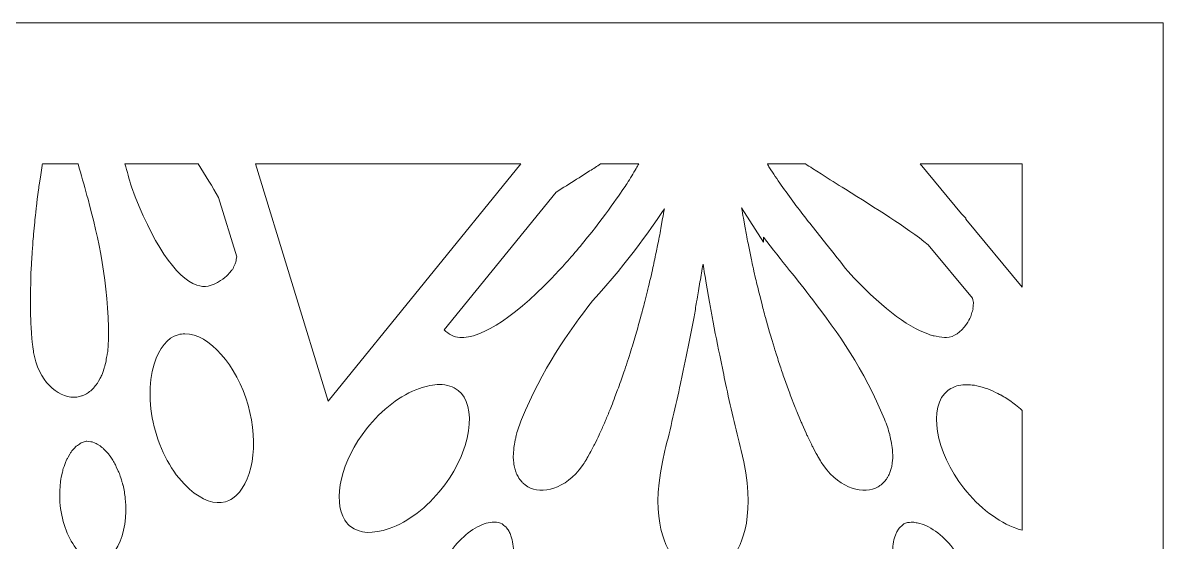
# Model space of a CAD drawing. Header units: millimetres. Extents: x 31 to 886, y -1164 to 562.
# Drawn here: x 829.8 to 886.3, y 535.9 to 561.7 of the extents above; entities that cross this region are included whole.
import ezdxf

# ---------------------------------------------------------------- set-up
doc = ezdxf.new("R2010")
doc.units = ezdxf.units.MM
doc.header["$MEASUREMENT"] = 0
doc.layers.add('Layer 5', color=7, linetype='Continuous')

msp = doc.modelspace()

# ---------------------------------------------------------------- linework, layer by layer
at = {"layer": 'Layer 5', "lineweight": 0}
for points in [[(501.002, 561.656), (501.002, 0.429), (501.002, 0.429), (886.3, 0.429), (886.3, 160.194), (886.3, 561.656), (501.002, 561.656)], [(844.898, 542.893), (841.285, 554.656), (854.454, 554.656), (844.898, 542.893)], [(876.511, 551.911), (876.511, 551.96), (876.297, 552.171), (874.243, 554.656), (879.3, 554.656), (879.3, 548.537), (876.511, 551.911)]]:
    msp.add_lwpolyline(points, dxfattribs=at)
for points, knots in [([(833.952, 545.267), (833.949, 545.244), (833.944, 545.222), (833.935, 545.182), (833.925, 545.137), (833.916, 545.093), (833.908, 545.046), (833.908, 545.046), (833.896, 544.977), (833.896, 544.977), (833.875, 544.855), (833.855, 544.734), (833.825, 544.626), (833.819, 544.6), (833.809, 544.576), (833.79, 544.522), (833.79, 544.522), (833.716, 544.312), (833.716, 544.312), (833.694, 544.247), (833.673, 544.183), (833.646, 544.125), (833.633, 544.096), (833.618, 544.071), (833.592, 544.026), (833.592, 544.026), (833.508, 543.873), (833.508, 543.873), (833.483, 543.828), (833.46, 543.785), (833.432, 543.745), (833.414, 543.72), (833.396, 543.698), (833.365, 543.663), (833.365, 543.663), (833.294, 543.578), (833.294, 543.578), (833.263, 543.54), (833.232, 543.501), (833.2, 543.47), (833.182, 543.452), (833.163, 543.438), (833.123, 543.406), (833.123, 543.406), (833.064, 543.36), (833.064, 543.36), (833.03, 543.333), (832.997, 543.305), (832.961, 543.282), (832.935, 543.266), (832.907, 543.252), (832.848, 543.222), (832.806, 543.201), (832.765, 543.18), (832.727, 543.166), (832.688, 543.151), (832.648, 543.141), (832.548, 543.114), (832.511, 543.104), (832.474, 543.094), (832.44, 543.089), (831.641, 543.005), (830.666, 543.665), (830.335, 545.094), (830.316, 545.179), (830.297, 545.279), (830.28, 545.38), (830.28, 545.38), (830.256, 545.568), (830.256, 545.568), (830.246, 545.64), (830.235, 545.713), (830.227, 545.792), (830.227, 545.792), (830.206, 546.02), (830.206, 546.02), (830.197, 546.112), (830.189, 546.205), (830.182, 546.301), (830.182, 546.301), (830.172, 546.486), (830.172, 546.486), (830.163, 546.624), (830.155, 546.762), (830.15, 546.909), (830.15, 546.909), (830.143, 547.19), (830.143, 547.19), (830.139, 547.325), (830.135, 547.46), (830.133, 547.599), (830.133, 547.599), (830.134, 547.98), (830.134, 547.98), (830.134, 548.112), (830.134, 548.243), (830.136, 548.378), (830.136, 548.378), (830.147, 548.779), (830.147, 548.779), (830.151, 548.929), (830.155, 549.078), (830.161, 549.233), (830.161, 549.233), (830.184, 549.67), (830.184, 549.67), (830.192, 549.834), (830.2, 549.997), (830.211, 550.169), (830.216, 550.247), (830.222, 550.328), (830.229, 550.412), (830.229, 550.412), (830.251, 550.704), (830.251, 550.704), (830.262, 550.858), (830.274, 551.011), (830.287, 551.17), (830.287, 551.17), (830.346, 551.763), (830.346, 551.763), (830.361, 551.921), (830.377, 552.079), (830.395, 552.243), (830.406, 552.341), (830.418, 552.444), (830.431, 552.547), (830.431, 552.547), (830.474, 552.902), (830.474, 552.902), (830.493, 553.058), (830.512, 553.214), (830.534, 553.374), (830.549, 553.481), (830.565, 553.591), (830.582, 553.704), (830.582, 553.704), (830.642, 554.116), (830.642, 554.116), (830.663, 554.267), (830.685, 554.418), (830.71, 554.574), (830.714, 554.6), (830.719, 554.628), (830.724, 554.656), (830.724, 554.656), (832.492, 554.656), (832.492, 554.656), (832.492, 554.656), (832.553, 554.444), (832.553, 554.444), (832.7, 553.933), (832.847, 553.42), (832.988, 552.9), (833.5, 551.004), (834.022, 548.709), (834.003, 546.057), (834.001, 545.79), (833.984, 545.524), (833.952, 545.267)], [0, 0, 0, 0, 1, 1, 1, 2, 2, 2, 3, 3, 3, 4, 4, 4, 5, 5, 5, 6, 6, 6, 7, 7, 7, 8, 8, 8, 9, 9, 9, 10, 10, 10, 11, 11, 11, 12, 12, 12, 13, 13, 13, 14, 14, 14, 15, 15, 15, 16, 16, 16, 17, 17, 17, 18, 18, 18, 19, 19, 19, 20, 20, 20, 21, 21, 21, 22, 22, 22, 23, 23, 23, 24, 24, 24, 25, 25, 25, 26, 26, 26, 27, 27, 27, 28, 28, 28, 29, 29, 29, 30, 30, 30, 31, 31, 31, 32, 32, 32, 33, 33, 33, 34, 34, 34, 35, 35, 35, 36, 36, 36, 37, 37, 37, 38, 38, 38, 39, 39, 39, 40, 40, 40, 41, 41, 41, 42, 42, 42, 43, 43, 43, 44, 44, 44, 45, 45, 45, 46, 46, 46, 47, 47, 47, 48, 48, 48, 49, 49, 49, 50, 50, 50, 51, 51, 51, 52, 52, 52, 53, 53, 53, 53]), ([(840.337, 549.933), (840.329, 549.888), (840.323, 549.842), (840.319, 549.786), (840.311, 549.761), (840.296, 549.731), (840.278, 549.696), (840.278, 549.696), (840.228, 549.594), (840.228, 549.594), (840.206, 549.548), (840.187, 549.501), (840.179, 549.466), (840.159, 549.434), (840.127, 549.398), (840.091, 549.358), (840.091, 549.358), (840.021, 549.277), (840.021, 549.277), (839.986, 549.236), (839.955, 549.195), (839.94, 549.167), (839.835, 549.064), (839.709, 548.964), (839.565, 548.87), (839.12, 548.58), (838.769, 548.51), (838.391, 548.638), (837.346, 548.984), (836.159, 550.768), (835.137, 553.522), (835.033, 553.903), (834.924, 554.279), (834.817, 554.656), (834.817, 554.656), (838.444, 554.656), (838.444, 554.656), (838.822, 554.078), (839.167, 553.519), (839.457, 552.984), (839.457, 552.984), (840.36, 550.047), (840.36, 550.047), (840.36, 550.047), (840.337, 549.933), (840.337, 549.933)], [0, 0, 0, 0, 1, 1, 1, 2, 2, 2, 3, 3, 3, 4, 4, 4, 5, 5, 5, 6, 6, 6, 7, 7, 7, 8, 8, 8, 9, 9, 9, 10, 10, 10, 11, 11, 11, 12, 12, 12, 13, 13, 13, 14, 14, 14, 15, 15, 15, 15]), ([(860.169, 554.433), (860.024, 554.18), (859.871, 553.929), (859.714, 553.688), (859.522, 553.394), (858.816, 552.333), (857.77, 551.03), (857.272, 550.411), (856.803, 549.864), (856.335, 549.36), (854.337, 547.199), (852.503, 545.96), (851.419, 546.046), (851.119, 546.068), (850.879, 546.186), (850.651, 546.426), (850.651, 546.426), (856.198, 553.255), (856.198, 553.255), (856.198, 553.255), (856.583, 553.496), (856.583, 553.496), (856.918, 553.706), (857.255, 553.916), (857.591, 554.13), (857.591, 554.13), (857.861, 554.304), (857.861, 554.304), (858.043, 554.42), (858.223, 554.538), (858.405, 554.656), (858.405, 554.656), (860.293, 554.656), (860.293, 554.656), (860.254, 554.585), (860.213, 554.511), (860.169, 554.433)], [0, 0, 0, 0, 1, 1, 1, 2, 2, 2, 3, 3, 3, 4, 4, 4, 5, 5, 5, 6, 6, 6, 7, 7, 7, 8, 8, 8, 9, 9, 9, 10, 10, 10, 11, 11, 11, 12, 12, 12, 12]), ([(876.871, 547.454), (876.863, 547.406), (876.829, 547.312), (876.794, 547.213), (876.779, 547.171), (876.767, 547.129), (876.758, 547.088), (876.702, 546.964), (876.631, 546.837), (876.545, 546.711), (876.248, 546.28), (875.942, 546.074), (875.55, 546.046), (875.425, 546.037), (875.263, 546.055), (875.038, 546.103), (875.038, 546.103), (874.943, 546.123), (874.943, 546.123), (874.873, 546.137), (874.804, 546.151), (874.774, 546.159), (874.739, 546.176), (874.704, 546.191), (874.666, 546.204), (873.565, 546.597), (872.219, 547.646), (870.673, 549.313), (870.309, 549.784), (869.942, 550.245), (869.563, 550.72), (869.563, 550.72), (869.522, 550.772), (869.522, 550.772), (869.027, 551.391), (868.546, 551.997), (868.092, 552.597), (868.092, 552.597), (868.019, 552.693), (868.019, 552.693), (867.554, 553.313), (867.15, 553.892), (866.781, 554.464), (866.744, 554.528), (866.712, 554.592), (866.677, 554.656), (866.677, 554.656), (868.56, 554.656), (868.56, 554.656), (868.675, 554.582), (868.79, 554.507), (868.91, 554.43), (868.91, 554.43), (869.335, 554.156), (869.335, 554.156), (869.732, 553.905), (870.131, 553.655), (870.541, 553.399), (872.067, 552.444), (873.509, 551.542), (874.653, 550.646), (874.653, 550.646), (876.845, 547.996), (876.845, 547.996), (876.845, 547.996), (876.859, 547.912), (876.859, 547.912), (876.866, 547.869), (876.875, 547.827), (876.887, 547.785), (876.89, 547.753), (876.885, 547.715), (876.881, 547.672), (876.881, 547.672), (876.872, 547.571), (876.872, 547.571), (876.868, 547.523), (876.867, 547.474), (876.871, 547.454)], [0, 0, 0, 0, 1, 1, 1, 2, 2, 2, 3, 3, 3, 4, 4, 4, 5, 5, 5, 6, 6, 6, 7, 7, 7, 8, 8, 8, 9, 9, 9, 10, 10, 10, 11, 11, 11, 12, 12, 12, 13, 13, 13, 14, 14, 14, 15, 15, 15, 16, 16, 16, 17, 17, 17, 18, 18, 18, 19, 19, 19, 20, 20, 20, 21, 21, 21, 22, 22, 22, 23, 23, 23, 24, 24, 24, 25, 25, 25, 26, 26, 26, 26]), ([(872.174, 538.643), (871.472, 538.259), (870.315, 538.495), (869.46, 539.69), (869.409, 539.761), (869.354, 539.846), (869.304, 539.927), (869.304, 539.927), (869.213, 540.085), (869.213, 540.085), (869.174, 540.152), (869.134, 540.219), (869.094, 540.292), (869.094, 540.292), (868.949, 540.57), (868.949, 540.57), (868.918, 540.628), (868.887, 540.687), (868.858, 540.745), (868.858, 540.745), (868.676, 541.124), (868.676, 541.124), (868.65, 541.178), (868.623, 541.234), (868.594, 541.297), (868.594, 541.297), (868.395, 541.748), (868.395, 541.748), (868.368, 541.807), (868.342, 541.866), (868.317, 541.926), (868.317, 541.926), (868.136, 542.366), (868.136, 542.366), (868.097, 542.459), (868.059, 542.551), (868.02, 542.648), (868.02, 542.648), (867.844, 543.11), (867.844, 543.11), (867.801, 543.221), (867.759, 543.332), (867.717, 543.444), (867.717, 543.444), (867.521, 543.998), (867.521, 543.998), (867.483, 544.107), (867.444, 544.215), (867.405, 544.33), (867.373, 544.421), (867.342, 544.518), (867.311, 544.616), (867.311, 544.616), (867.215, 544.907), (867.215, 544.907), (867.174, 545.031), (867.133, 545.155), (867.092, 545.285), (867.063, 545.378), (867.034, 545.475), (867.005, 545.573), (867.005, 545.573), (866.906, 545.897), (866.906, 545.897), (866.865, 546.034), (866.823, 546.171), (866.782, 546.311), (866.782, 546.311), (866.581, 547.032), (866.581, 547.032), (866.546, 547.159), (866.511, 547.286), (866.476, 547.415), (866.448, 547.523), (866.42, 547.634), (866.392, 547.746), (866.392, 547.746), (866.297, 548.123), (866.297, 548.123), (866.258, 548.277), (866.219, 548.431), (866.18, 548.591), (866.15, 548.716), (866.121, 548.844), (866.092, 548.974), (866.092, 548.974), (866.01, 549.334), (866.01, 549.334), (865.972, 549.497), (865.934, 549.661), (865.898, 549.829), (865.877, 549.93), (865.856, 550.033), (865.834, 550.143), (865.834, 550.143), (865.716, 550.721), (865.716, 550.721), (865.688, 550.858), (865.66, 550.995), (865.633, 551.136), (865.611, 551.251), (865.59, 551.368), (865.57, 551.486), (865.57, 551.486), (865.484, 551.966), (865.484, 551.966), (865.454, 552.134), (865.424, 552.301), (865.395, 552.474), (865.395, 552.474), (866.482, 550.766), (866.482, 550.766), (866.482, 550.766), (866.482, 551.019), (866.482, 551.019), (866.919, 550.447), (867.367, 549.884), (867.772, 549.376), (868.157, 548.895), (868.543, 548.412), (868.924, 547.916), (870.122, 546.364), (871.481, 544.445), (872.482, 541.985), (872.585, 541.731), (872.671, 541.478), (872.739, 541.228), (872.743, 541.214), (872.745, 541.2), (872.751, 541.162), (872.759, 541.12), (872.767, 541.078), (872.783, 541.009), (872.818, 540.857), (872.851, 540.712), (872.866, 540.592), (872.869, 540.567), (872.869, 540.544), (872.871, 540.498), (872.871, 540.498), (872.882, 540.31), (872.882, 540.31), (872.888, 540.223), (872.895, 540.136), (872.892, 540.059), (872.891, 540.034), (872.887, 540.01), (872.883, 539.972), (872.883, 539.972), (872.862, 539.795), (872.862, 539.795), (872.856, 539.736), (872.851, 539.678), (872.839, 539.626), (872.834, 539.605), (872.828, 539.585), (872.813, 539.54), (872.813, 539.54), (872.769, 539.397), (872.769, 539.397), (872.756, 539.358), (872.745, 539.319), (872.731, 539.288), (872.72, 539.263), (872.707, 539.24), (872.682, 539.195), (872.682, 539.195), (872.65, 539.136), (872.65, 539.136), (872.628, 539.096), (872.606, 539.056), (872.579, 539.018), (872.563, 538.995), (872.545, 538.974), (872.516, 538.941), (872.516, 538.941), (872.483, 538.903), (872.483, 538.903), (872.458, 538.875), (872.434, 538.846), (872.406, 538.82), (872.375, 538.792), (872.342, 538.767), (872.251, 538.698), (872.225, 538.678), (872.2, 538.657), (872.174, 538.643)], [0, 0, 0, 0, 1, 1, 1, 2, 2, 2, 3, 3, 3, 4, 4, 4, 5, 5, 5, 6, 6, 6, 7, 7, 7, 8, 8, 8, 9, 9, 9, 10, 10, 10, 11, 11, 11, 12, 12, 12, 13, 13, 13, 14, 14, 14, 15, 15, 15, 16, 16, 16, 17, 17, 17, 18, 18, 18, 19, 19, 19, 20, 20, 20, 21, 21, 21, 22, 22, 22, 23, 23, 23, 24, 24, 24, 25, 25, 25, 26, 26, 26, 27, 27, 27, 28, 28, 28, 29, 29, 29, 30, 30, 30, 31, 31, 31, 32, 32, 32, 33, 33, 33, 34, 34, 34, 35, 35, 35, 36, 36, 36, 37, 37, 37, 38, 38, 38, 39, 39, 39, 40, 40, 40, 41, 41, 41, 42, 42, 42, 43, 43, 43, 44, 44, 44, 45, 45, 45, 46, 46, 46, 47, 47, 47, 48, 48, 48, 49, 49, 49, 50, 50, 50, 51, 51, 51, 52, 52, 52, 53, 53, 53, 54, 54, 54, 55, 55, 55, 56, 56, 56, 57, 57, 57, 58, 58, 58, 59, 59, 59, 60, 60, 60, 61, 61, 61, 62, 62, 62, 62]), ([(861.479, 551.944), (861.479, 551.944), (861.411, 551.566), (861.411, 551.566), (861.386, 551.42), (861.36, 551.273), (861.334, 551.133), (861.306, 550.988), (861.277, 550.847), (861.244, 550.686), (861.244, 550.686), (861.156, 550.258), (861.156, 550.258), (861.128, 550.111), (861.098, 549.964), (861.068, 549.823), (861.037, 549.681), (861.005, 549.544), (860.973, 549.405), (860.973, 549.405), (860.887, 549.028), (860.887, 549.028), (860.854, 548.878), (860.82, 548.727), (860.785, 548.582), (860.762, 548.485), (860.738, 548.391), (860.714, 548.297), (860.714, 548.297), (860.596, 547.828), (860.596, 547.828), (860.56, 547.685), (860.525, 547.544), (860.488, 547.408), (860.46, 547.3), (860.431, 547.195), (860.402, 547.091), (860.402, 547.091), (860.303, 546.734), (860.303, 546.734), (860.263, 546.589), (860.223, 546.443), (860.183, 546.307), (860.183, 546.307), (860.015, 545.747), (860.015, 545.747), (859.967, 545.586), (859.919, 545.425), (859.87, 545.269), (859.846, 545.192), (859.822, 545.12), (859.797, 545.046), (859.797, 545.046), (859.724, 544.821), (859.724, 544.821), (859.668, 544.65), (859.613, 544.478), (859.558, 544.318), (859.558, 544.318), (859.404, 543.878), (859.404, 543.878), (859.351, 543.727), (859.299, 543.578), (859.249, 543.441), (859.249, 543.441), (859.117, 543.095), (859.117, 543.095), (859.058, 542.938), (859, 542.783), (858.944, 542.641), (858.944, 542.641), (858.876, 542.475), (858.876, 542.475), (858.799, 542.285), (858.722, 542.096), (858.649, 541.925), (858.649, 541.925), (858.59, 541.788), (858.59, 541.788), (858.514, 541.616), (858.44, 541.445), (858.358, 541.267), (858.358, 541.267), (858.336, 541.22), (858.336, 541.22), (858.258, 541.054), (858.182, 540.893), (858.102, 540.731), (858.102, 540.731), (858.077, 540.684), (858.077, 540.684), (858.007, 540.547), (857.939, 540.414), (857.877, 540.302), (857.877, 540.302), (857.772, 540.118), (857.772, 540.118), (857.737, 540.055), (857.702, 539.994), (857.67, 539.942), (857.611, 539.845), (857.556, 539.76), (857.506, 539.69), (856.651, 538.493), (855.495, 538.257), (854.795, 538.642), (854.765, 538.659), (854.737, 538.681), (854.683, 538.723), (854.683, 538.723), (854.652, 538.747), (854.652, 538.747), (854.62, 538.771), (854.588, 538.795), (854.561, 538.82), (854.53, 538.848), (854.502, 538.881), (854.446, 538.947), (854.425, 538.971), (854.404, 538.995), (854.383, 539.024), (854.364, 539.051), (854.347, 539.082), (854.311, 539.147), (854.311, 539.147), (854.279, 539.205), (854.279, 539.205), (854.265, 539.231), (854.249, 539.257), (854.236, 539.287), (854.221, 539.323), (854.209, 539.361), (854.188, 539.431), (854.188, 539.431), (854.148, 539.558), (854.148, 539.558), (854.141, 539.58), (854.133, 539.603), (854.128, 539.628), (854.118, 539.671), (854.113, 539.717), (854.103, 539.816), (854.103, 539.816), (854.084, 539.974), (854.084, 539.974), (854.08, 540.001), (854.076, 540.027), (854.075, 540.057), (854.073, 540.128), (854.079, 540.205), (854.086, 540.31), (854.086, 540.31), (854.096, 540.504), (854.096, 540.504), (854.097, 540.533), (854.097, 540.562), (854.102, 540.593), (854.115, 540.698), (854.14, 540.811), (854.175, 540.966), (854.175, 540.966), (854.186, 541.014), (854.186, 541.014), (854.196, 541.06), (854.205, 541.104), (854.216, 541.168), (854.22, 541.19), (854.224, 541.213), (854.23, 541.234), (854.297, 541.48), (854.383, 541.732), (854.484, 541.984), (855.481, 544.433), (856.824, 546.335), (858, 547.864), (859.826, 549.842), (861.163, 551.815), (861.565, 552.43), (861.538, 552.272), (861.51, 552.116), (861.479, 551.944)], [0, 0, 0, 0, 1, 1, 1, 2, 2, 2, 3, 3, 3, 4, 4, 4, 5, 5, 5, 6, 6, 6, 7, 7, 7, 8, 8, 8, 9, 9, 9, 10, 10, 10, 11, 11, 11, 12, 12, 12, 13, 13, 13, 14, 14, 14, 15, 15, 15, 16, 16, 16, 17, 17, 17, 18, 18, 18, 19, 19, 19, 20, 20, 20, 21, 21, 21, 22, 22, 22, 23, 23, 23, 24, 24, 24, 25, 25, 25, 26, 26, 26, 27, 27, 27, 28, 28, 28, 29, 29, 29, 30, 30, 30, 31, 31, 31, 32, 32, 32, 33, 33, 33, 34, 34, 34, 35, 35, 35, 36, 36, 36, 37, 37, 37, 38, 38, 38, 39, 39, 39, 40, 40, 40, 41, 41, 41, 42, 42, 42, 43, 43, 43, 44, 44, 44, 45, 45, 45, 46, 46, 46, 47, 47, 47, 48, 48, 48, 49, 49, 49, 50, 50, 50, 51, 51, 51, 52, 52, 52, 53, 53, 53, 54, 54, 54, 55, 55, 55, 56, 56, 56, 57, 57, 57, 58, 58, 58, 59, 59, 59, 60, 60, 60, 60]), ([(864.933, 535.115), (864.54, 534.613), (864.011, 534.324), (863.483, 534.324), (862.956, 534.324), (862.428, 534.612), (862.035, 535.115), (861.535, 535.754), (860.813, 537.296), (861.595, 540.439), (861.866, 541.525), (862.127, 542.644), (862.37, 543.765), (862.416, 543.975), (862.457, 544.183), (862.501, 544.409), (862.501, 544.409), (862.641, 545.098), (862.641, 545.098), (862.775, 545.745), (862.914, 546.415), (863.036, 547.071), (863.082, 547.317), (863.123, 547.563), (863.164, 547.815), (863.164, 547.815), (863.187, 547.95), (863.187, 547.95), (863.21, 548.089), (863.232, 548.227), (863.257, 548.366), (863.257, 548.366), (863.332, 548.8), (863.332, 548.8), (863.383, 549.094), (863.434, 549.387), (863.483, 549.68), (863.536, 549.365), (863.591, 549.05), (863.646, 548.735), (863.646, 548.735), (863.805, 547.804), (863.805, 547.804), (863.845, 547.561), (863.885, 547.317), (863.931, 547.072), (864.066, 546.346), (864.223, 545.589), (864.362, 544.921), (864.362, 544.921), (864.478, 544.351), (864.478, 544.351), (864.516, 544.156), (864.554, 543.961), (864.597, 543.767), (864.842, 542.637), (865.104, 541.517), (865.372, 540.439), (866.154, 537.296), (865.433, 535.755), (864.933, 535.115)], [0, 0, 0, 0, 1, 1, 1, 2, 2, 2, 3, 3, 3, 4, 4, 4, 5, 5, 5, 6, 6, 6, 7, 7, 7, 8, 8, 8, 9, 9, 9, 10, 10, 10, 11, 11, 11, 12, 12, 12, 13, 13, 13, 14, 14, 14, 15, 15, 15, 16, 16, 16, 17, 17, 17, 18, 18, 18, 19, 19, 19, 20, 20, 20, 20]), ([(840.925, 542.69), (841.481, 540.723), (841.148, 538.733), (840.15, 538.062), (840.039, 537.988), (839.921, 537.932), (839.799, 537.898), (839.277, 537.749), (838.647, 537.969), (838.026, 538.517), (837.27, 539.182), (836.668, 540.204), (836.332, 541.394), (835.996, 542.581), (835.974, 543.766), (836.27, 544.729), (836.513, 545.52), (836.934, 546.036), (837.454, 546.183), (837.564, 546.214), (837.678, 546.229), (837.793, 546.229), (838.989, 546.229), (840.365, 544.675), (840.925, 542.69)], [0, 0, 0, 0, 1, 1, 1, 2, 2, 2, 3, 3, 3, 4, 4, 4, 5, 5, 5, 6, 6, 6, 7, 7, 7, 8, 8, 8, 8]), ([(851.851, 541.407), (851.707, 540.467), (851.233, 539.431), (850.549, 538.565), (849.793, 537.608), (848.861, 536.898), (847.924, 536.566), (847.125, 536.283), (846.446, 536.318), (846.007, 536.664), (845.913, 536.738), (845.83, 536.827), (845.761, 536.926), (845.761, 536.926), (845.724, 536.983), (845.724, 536.983), (845.092, 537.991), (845.555, 539.941), (846.801, 541.52), (847.557, 542.478), (848.489, 543.188), (849.426, 543.52), (849.78, 543.646), (850.112, 543.71), (850.413, 543.71), (850.787, 543.71), (851.099, 543.613), (851.341, 543.422), (851.806, 543.056), (851.991, 542.321), (851.851, 541.407)], [0, 0, 0, 0, 1, 1, 1, 2, 2, 2, 3, 3, 3, 4, 4, 4, 5, 5, 5, 6, 6, 6, 7, 7, 7, 8, 8, 8, 9, 9, 9, 10, 10, 10, 10]), ([(879.043, 536.566), (878.105, 536.898), (877.173, 537.608), (876.418, 538.565), (874.998, 540.365), (874.627, 542.635), (875.624, 543.421), (875.704, 543.484), (875.81, 543.541), (875.95, 543.598), (875.95, 543.598), (875.987, 543.614), (875.987, 543.614), (876.097, 543.653), (876.224, 543.679), (876.361, 543.692), (876.361, 543.692), (876.442, 543.698), (876.442, 543.698), (876.484, 543.7), (876.527, 543.701), (876.569, 543.701), (876.683, 543.701), (876.794, 543.693), (876.911, 543.677), (876.928, 543.675), (876.944, 543.673), (876.946, 543.674), (877.097, 543.65), (877.271, 543.604), (877.478, 543.534), (877.509, 543.524), (877.54, 543.512), (877.598, 543.49), (877.598, 543.49), (877.636, 543.476), (877.636, 543.476), (877.789, 543.417), (877.947, 543.346), (878.104, 543.264), (878.104, 543.264), (878.187, 543.222), (878.187, 543.222), (878.208, 543.212), (878.228, 543.202), (878.244, 543.194), (878.446, 543.081), (878.647, 542.951), (878.837, 542.811), (878.837, 542.811), (878.971, 542.704), (878.971, 542.704), (879.082, 542.618), (879.19, 542.525), (879.3, 542.427), (879.3, 542.427), (879.3, 536.486), (879.3, 536.486), (879.215, 536.509), (879.13, 536.535), (879.043, 536.566)], [0, 0, 0, 0, 1, 1, 1, 2, 2, 2, 3, 3, 3, 4, 4, 4, 5, 5, 5, 6, 6, 6, 7, 7, 7, 8, 8, 8, 9, 9, 9, 10, 10, 10, 11, 11, 11, 12, 12, 12, 13, 13, 13, 14, 14, 14, 15, 15, 15, 16, 16, 16, 17, 17, 17, 18, 18, 18, 19, 19, 19, 20, 20, 20, 20]), ([(834.836, 538.062), (834.93, 537.179), (834.799, 536.339), (834.467, 535.697), (834.214, 535.208), (833.883, 534.919), (833.533, 534.883), (833.201, 534.846), (832.82, 535.06), (832.47, 535.484), (832.01, 536.041), (831.705, 536.835), (831.611, 537.718), (831.588, 537.937), (831.579, 538.159), (831.584, 538.379), (831.584, 538.398), (831.586, 538.416), (831.589, 538.439), (831.589, 538.439), (831.59, 538.452), (831.59, 538.452), (831.595, 538.495), (831.599, 538.539), (831.602, 538.584), (831.602, 538.584), (831.607, 538.659), (831.607, 538.659), (831.614, 538.772), (831.621, 538.885), (831.637, 538.992), (831.642, 539.021), (831.649, 539.049), (831.661, 539.101), (831.661, 539.101), (831.708, 539.31), (831.708, 539.31), (831.724, 539.39), (831.741, 539.47), (831.762, 539.544), (831.77, 539.571), (831.781, 539.596), (831.803, 539.651), (831.803, 539.651), (831.878, 539.85), (831.878, 539.85), (831.899, 539.907), (831.92, 539.963), (831.945, 540.014), (831.955, 540.037), (831.968, 540.057), (831.997, 540.104), (831.997, 540.104), (832.086, 540.256), (832.086, 540.256), (832.113, 540.302), (832.138, 540.349), (832.168, 540.389), (832.18, 540.405), (832.193, 540.419), (832.226, 540.454), (832.226, 540.454), (832.328, 540.569), (832.328, 540.569), (832.354, 540.599), (832.38, 540.629), (832.407, 540.653), (832.417, 540.661), (832.427, 540.668), (832.466, 540.694), (832.466, 540.694), (832.561, 540.76), (832.561, 540.76), (832.589, 540.779), (832.616, 540.798), (832.645, 540.813), (832.645, 540.813), (832.794, 540.862), (832.794, 540.862), (832.834, 540.875), (832.884, 540.894), (832.896, 540.897), (832.918, 540.897), (832.946, 540.894), (832.991, 540.889), (832.991, 540.889), (833.122, 540.876), (833.122, 540.876), (833.143, 540.874), (833.165, 540.872), (833.189, 540.866), (833.189, 540.866), (833.337, 540.808), (833.337, 540.808), (833.375, 540.794), (833.413, 540.78), (833.449, 540.759), (833.449, 540.759), (833.587, 540.662), (833.587, 540.662), (833.639, 540.626), (833.691, 540.591), (833.739, 540.547), (833.749, 540.538), (833.759, 540.527), (833.794, 540.489), (833.794, 540.489), (833.89, 540.387), (833.89, 540.387), (833.939, 540.336), (833.988, 540.286), (834.033, 540.228), (834.049, 540.207), (834.064, 540.184), (834.083, 540.153), (834.083, 540.153), (834.211, 539.96), (834.211, 539.96), (834.244, 539.911), (834.277, 539.863), (834.306, 539.809), (834.332, 539.763), (834.354, 539.712), (834.389, 539.634), (834.389, 539.634), (834.491, 539.414), (834.491, 539.414), (834.509, 539.377), (834.527, 539.339), (834.543, 539.299), (834.576, 539.211), (834.603, 539.118), (834.641, 538.985), (834.641, 538.985), (834.659, 538.92), (834.659, 538.92), (834.671, 538.878), (834.685, 538.835), (834.706, 538.772), (834.712, 538.753), (834.719, 538.733), (834.724, 538.713), (834.776, 538.493), (834.814, 538.274), (834.836, 538.062)], [0, 0, 0, 0, 1, 1, 1, 2, 2, 2, 3, 3, 3, 4, 4, 4, 5, 5, 5, 6, 6, 6, 7, 7, 7, 8, 8, 8, 9, 9, 9, 10, 10, 10, 11, 11, 11, 12, 12, 12, 13, 13, 13, 14, 14, 14, 15, 15, 15, 16, 16, 16, 17, 17, 17, 18, 18, 18, 19, 19, 19, 20, 20, 20, 21, 21, 21, 22, 22, 22, 23, 23, 23, 24, 24, 24, 25, 25, 25, 26, 26, 26, 27, 27, 27, 28, 28, 28, 29, 29, 29, 30, 30, 30, 31, 31, 31, 32, 32, 32, 33, 33, 33, 34, 34, 34, 35, 35, 35, 36, 36, 36, 37, 37, 37, 38, 38, 38, 39, 39, 39, 40, 40, 40, 41, 41, 41, 42, 42, 42, 43, 43, 43, 44, 44, 44, 45, 45, 45, 46, 46, 46, 47, 47, 47, 48, 48, 48, 48]), ([(852.304, 536.651), (852.599, 536.807), (852.884, 536.89), (853.127, 536.89), (853.276, 536.89), (853.411, 536.858), (853.524, 536.797), (853.547, 536.782), (853.598, 536.736), (853.653, 536.689), (853.653, 536.689), (853.72, 536.634), (853.72, 536.634), (853.745, 536.606), (853.773, 536.562), (853.813, 536.5), (853.813, 536.5), (853.874, 536.414), (853.874, 536.414), (853.902, 536.358), (853.927, 536.285), (853.952, 536.21), (853.966, 536.171), (853.981, 536.133), (853.994, 536.106), (854.032, 535.971), (854.057, 535.831), (854.069, 535.69), (854.13, 534.97), (853.929, 534.144), (853.504, 533.363), (853.078, 532.582), (852.493, 531.965), (851.856, 531.628), (851.372, 531.371), (850.937, 531.32), (850.633, 531.484), (850.331, 531.649), (850.139, 532.042), (850.092, 532.59), (850.03, 533.309), (850.23, 534.135), (850.656, 534.916), (851.082, 535.697), (851.667, 536.314), (852.304, 536.651)], [0, 0, 0, 0, 1, 1, 1, 2, 2, 2, 3, 3, 3, 4, 4, 4, 5, 5, 5, 6, 6, 6, 7, 7, 7, 8, 8, 8, 9, 9, 9, 10, 10, 10, 11, 11, 11, 12, 12, 12, 13, 13, 13, 14, 14, 14, 15, 15, 15, 15]), ([(872.898, 535.689), (872.911, 535.836), (872.937, 535.976), (872.974, 536.105), (872.989, 536.141), (873.003, 536.177), (873.024, 536.238), (873.045, 536.298), (873.066, 536.359), (873.088, 536.405), (873.088, 536.405), (873.179, 536.539), (873.179, 536.539), (873.201, 536.572), (873.221, 536.605), (873.237, 536.623), (873.237, 536.623), (873.349, 536.719), (873.349, 536.719), (873.381, 536.746), (873.423, 536.784), (873.444, 536.797), (873.496, 536.826), (873.562, 536.848), (873.616, 536.859), (873.65, 536.862), (873.685, 536.865), (873.714, 536.869), (873.765, 536.876), (873.825, 536.88), (873.879, 536.881), (873.938, 536.879), (874.033, 536.861), (874.109, 536.845), (874.149, 536.837), (874.189, 536.83), (874.231, 536.825), (874.384, 536.781), (874.524, 536.724), (874.662, 536.651), (875.3, 536.313), (875.885, 535.696), (876.31, 534.914), (876.736, 534.135), (876.937, 533.309), (876.875, 532.59), (876.862, 532.435), (876.836, 532.289), (876.799, 532.158), (876.735, 531.931), (876.601, 531.63), (876.333, 531.484), (876.03, 531.32), (875.596, 531.371), (875.11, 531.628), (874.473, 531.966), (873.888, 532.582), (873.463, 533.363), (873.037, 534.144), (872.836, 534.97), (872.898, 535.689)], [0, 0, 0, 0, 1, 1, 1, 2, 2, 2, 3, 3, 3, 4, 4, 4, 5, 5, 5, 6, 6, 6, 7, 7, 7, 8, 8, 8, 9, 9, 9, 10, 10, 10, 11, 11, 11, 12, 12, 12, 13, 13, 13, 14, 14, 14, 15, 15, 15, 16, 16, 16, 17, 17, 17, 18, 18, 18, 19, 19, 19, 20, 20, 20, 20])]:
    msp.add_open_spline(points, degree=3, knots=knots, dxfattribs=at)

doc.saveas('drawing.dxf')
